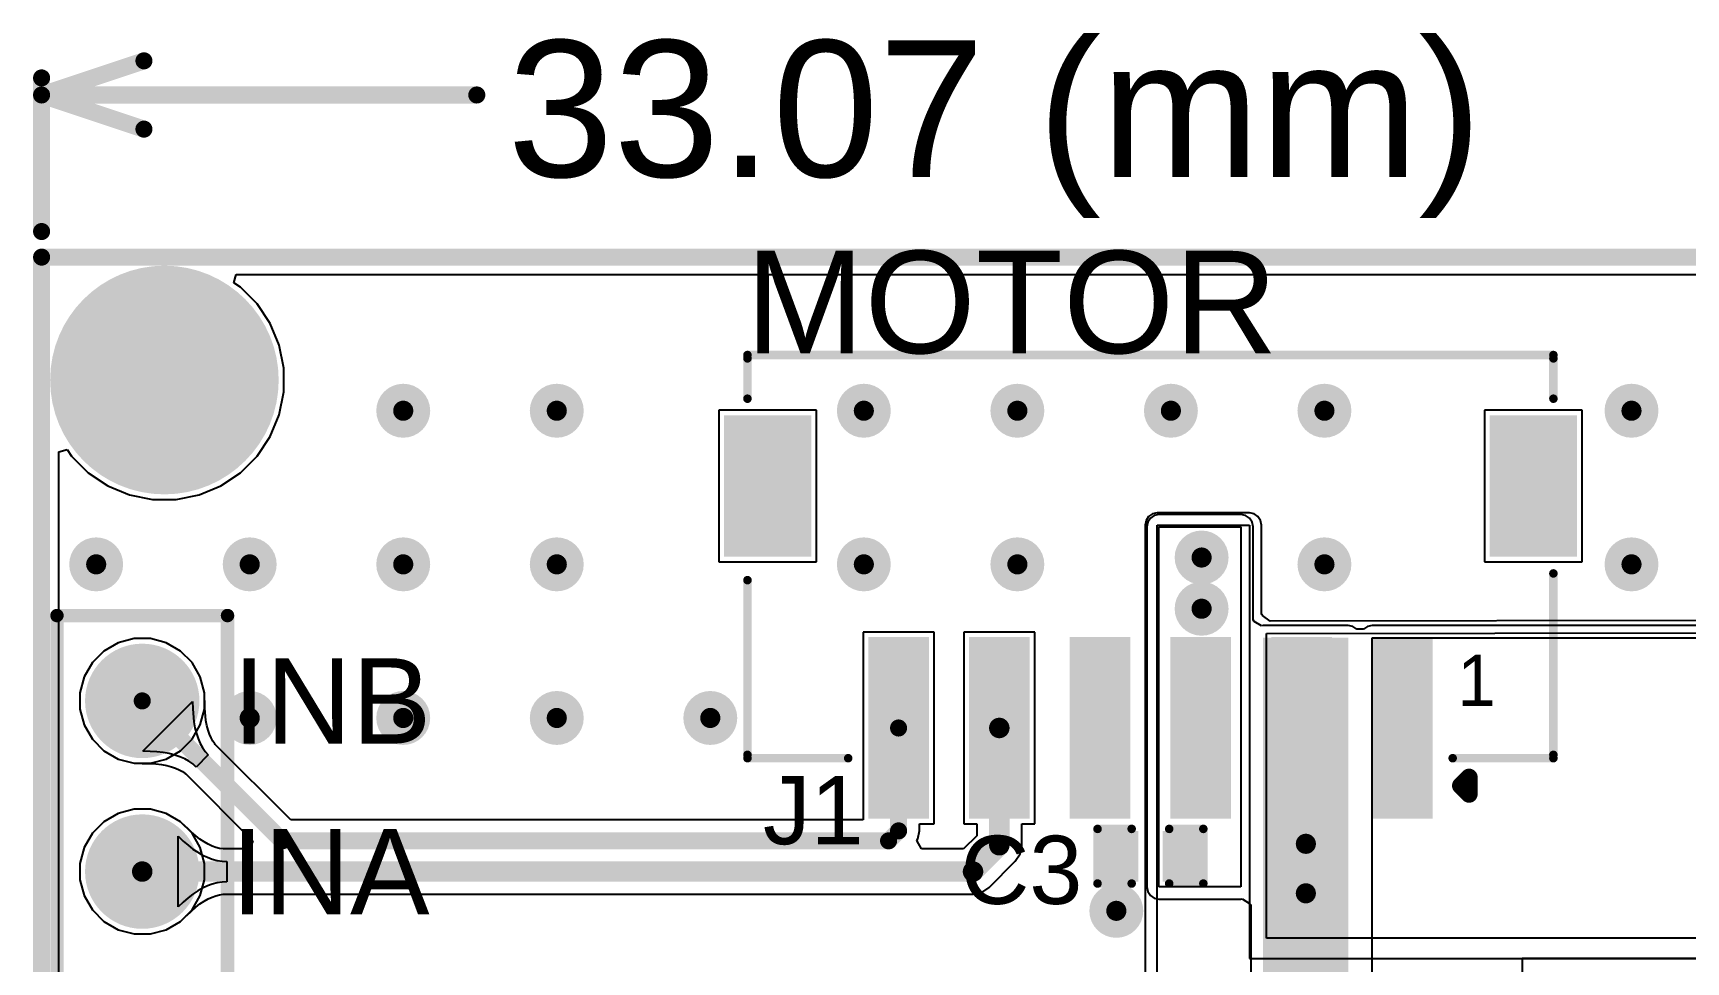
# Model space of a CAD drawing. Header units: millimetres. Extents: x -0.08 to 1.39, y -0.08 to 1.08.
# Drawn here: x -0.077 to 0.892, y 0.533 to 1.077 of the extents above; entities that cross this region are included whole.
import ezdxf

# ---------------------------------------------------------------- set-up
doc = ezdxf.new("R2010")
doc.units = ezdxf.units.MM
doc.header["$MEASUREMENT"] = 0
for name, color, linetype in [('BottomLayer', 5, 'Continuous'), ('BottomSolder', 6, 'Continuous'), ('Mechanical1', 6, 'Continuous'), ('Mechanical2', 216, 'Continuous'), ('MultiLayer', 9, 'Continuous'), ('PadHoleLayer', 156, 'Continuous'), ('TopLayer', 1, 'Continuous'), ('TopOverlay', 2, 'Continuous'), ('TopPaste', 8, 'Continuous'), ('TopSolder', 216, 'Continuous'), ('ViaHoleLayer', 16, 'Continuous')]:
    doc.layers.add(name, color=color, linetype=linetype)
doc.styles.add('Arial', font='', dxfattribs={"height": 0.2})
doc.styles.get('Arial').set_extended_font_data('Arial')

# ---------------------------------------------------------------- blocks, each defined once
blk = doc.blocks.new('HDR1X6__9')
at = {"layer": 'BottomLayer'}
blk.add_hatch(color=5, dxfattribs=at).paths.add_polyline_path([(-0.02953, 0.02953), (0.02953, 0.02953), (0.02953, -0.02953), (-0.02953, -0.02953)])
h = blk.add_hatch(color=5, dxfattribs=at)
edge = h.paths.add_edge_path()
edge.add_arc((0.1, 0), 0.02953, 0, 360)
h = blk.add_hatch(color=5, dxfattribs=at)
edge = h.paths.add_edge_path()
edge.add_arc((0.2, 0), 0.02953, 0, 360)
h = blk.add_hatch(color=5, dxfattribs=at)
edge = h.paths.add_edge_path()
edge.add_arc((0.3, 0), 0.02953, 0, 360)
h = blk.add_hatch(color=5, dxfattribs=at)
edge = h.paths.add_edge_path()
edge.add_arc((0.4, 0), 0.02953, 0, 360)
h = blk.add_hatch(color=5, dxfattribs=at)
edge = h.paths.add_edge_path()
edge.add_arc((0.5, 0), 0.02953, 0, 360)
at = {"layer": 'BottomSolder'}
blk.add_hatch(color=6, dxfattribs=at).paths.add_polyline_path([(-0.03353, 0.03353), (0.03353, 0.03353), (0.03353, -0.03353), (-0.03353, -0.03353)])
h = blk.add_hatch(color=6, dxfattribs=at)
edge = h.paths.add_edge_path()
edge.add_arc((0.1, 0), 0.03353, 0, 360)
h = blk.add_hatch(color=6, dxfattribs=at)
edge = h.paths.add_edge_path()
edge.add_arc((0.2, 0), 0.03353, 0, 360)
h = blk.add_hatch(color=6, dxfattribs=at)
edge = h.paths.add_edge_path()
edge.add_arc((0.3, 0), 0.03353, 0, 360)
h = blk.add_hatch(color=6, dxfattribs=at)
edge = h.paths.add_edge_path()
edge.add_arc((0.4, 0), 0.03353, 0, 360)
h = blk.add_hatch(color=6, dxfattribs=at)
edge = h.paths.add_edge_path()
edge.add_arc((0.5, 0), 0.03353, 0, 360)
at = {"layer": 'MultiLayer'}
blk.add_hatch(color=9, dxfattribs=at).paths.add_polyline_path([(-0.02953, 0.02953), (0.02953, 0.02953), (0.02953, -0.02953), (-0.02953, -0.02953)])
h = blk.add_hatch(color=9, dxfattribs=at)
edge = h.paths.add_edge_path()
edge.add_arc((0.1, 0), 0.02953, 0, 360)
h = blk.add_hatch(color=9, dxfattribs=at)
edge = h.paths.add_edge_path()
edge.add_arc((0.2, 0), 0.02953, 0, 360)
h = blk.add_hatch(color=9, dxfattribs=at)
edge = h.paths.add_edge_path()
edge.add_arc((0.3, 0), 0.02953, 0, 360)
h = blk.add_hatch(color=9, dxfattribs=at)
edge = h.paths.add_edge_path()
edge.add_arc((0.4, 0), 0.02953, 0, 360)
h = blk.add_hatch(color=9, dxfattribs=at)
edge = h.paths.add_edge_path()
edge.add_arc((0.5, 0), 0.02953, 0, 360)
at = {"layer": 'PadHoleLayer'}
h = blk.add_hatch(color=156, dxfattribs=at)
edge = h.paths.add_edge_path()
edge.add_arc((0, 0), 0.01772, 0, 360)
h = blk.add_hatch(color=156, dxfattribs=at)
edge = h.paths.add_edge_path()
edge.add_arc((0.1, 0), 0.01772, 0, 360)
h = blk.add_hatch(color=156, dxfattribs=at)
edge = h.paths.add_edge_path()
edge.add_arc((0.2, 0), 0.01772, 0, 360)
h = blk.add_hatch(color=156, dxfattribs=at)
edge = h.paths.add_edge_path()
edge.add_arc((0.3, 0), 0.01772, 0, 360)
h = blk.add_hatch(color=156, dxfattribs=at)
edge = h.paths.add_edge_path()
edge.add_arc((0.4, 0), 0.01772, 0, 360)
h = blk.add_hatch(color=156, dxfattribs=at)
edge = h.paths.add_edge_path()
edge.add_arc((0.5, 0), 0.01772, 0, 360)
at = {"layer": 'TopLayer'}
blk.add_hatch(color=1, dxfattribs=at).paths.add_polyline_path([(-0.02953, 0.02953), (0.02953, 0.02953), (0.02953, -0.02953), (-0.02953, -0.02953)])
h = blk.add_hatch(color=1, dxfattribs=at)
edge = h.paths.add_edge_path()
edge.add_arc((0.1, 0), 0.02953, 0, 360)
h = blk.add_hatch(color=1, dxfattribs=at)
edge = h.paths.add_edge_path()
edge.add_arc((0.2, 0), 0.02953, 0, 360)
h = blk.add_hatch(color=1, dxfattribs=at)
edge = h.paths.add_edge_path()
edge.add_arc((0.3, 0), 0.02953, 0, 360)
h = blk.add_hatch(color=1, dxfattribs=at)
edge = h.paths.add_edge_path()
edge.add_arc((0.4, 0), 0.02953, 0, 360)
h = blk.add_hatch(color=1, dxfattribs=at)
edge = h.paths.add_edge_path()
edge.add_arc((0.5, 0), 0.02953, 0, 360)
at = {"layer": 'TopSolder'}
blk.add_hatch(color=216, dxfattribs=at).paths.add_polyline_path([(-0.03353, 0.03353), (0.03353, 0.03353), (0.03353, -0.03353), (-0.03353, -0.03353)])
h = blk.add_hatch(color=216, dxfattribs=at)
edge = h.paths.add_edge_path()
edge.add_arc((0.1, 0), 0.03353, 0, 360)
h = blk.add_hatch(color=216, dxfattribs=at)
edge = h.paths.add_edge_path()
edge.add_arc((0.2, 0), 0.03353, 0, 360)
h = blk.add_hatch(color=216, dxfattribs=at)
edge = h.paths.add_edge_path()
edge.add_arc((0.3, 0), 0.03353, 0, 360)
h = blk.add_hatch(color=216, dxfattribs=at)
edge = h.paths.add_edge_path()
edge.add_arc((0.4, 0), 0.03353, 0, 360)
h = blk.add_hatch(color=216, dxfattribs=at)
edge = h.paths.add_edge_path()
edge.add_arc((0.5, 0), 0.03353, 0, 360)
at = {"layer": 'TopOverlay', "const_width": 0.00787}
for points in [[(-0.05, 0.05), (0.55, 0.05)], [(-0.05, 0.05), (-0.05, -0.05)], [(0.55, 0.05), (0.55, -0.05)], [(-0.05, -0.05), (0.55, -0.05)]]:
    blk.add_lwpolyline(points, dxfattribs=at)
at = {"layer": 'TopOverlay', "const_width": 0.00394}
for points in [[(-0.05197, 0.05, 1), (-0.04803, 0.05, 1)], [(-0.05197, 0.05, 1), (-0.04803, 0.05, 1)], [(0.54803, 0.05, 1), (0.55197, 0.05, 1)], [(0.54803, 0.05, 1), (0.55197, 0.05, 1)], [(-0.05197, -0.05, 1), (-0.04803, -0.05, 1)], [(-0.05197, -0.05, 1), (-0.04803, -0.05, 1)], [(0.54803, -0.05, 1), (0.55197, -0.05, 1)], [(0.54803, -0.05, 1), (0.55197, -0.05, 1)]]:
    blk.add_lwpolyline(points, format="xyb", close=True, dxfattribs=at)
blk = doc.blocks.new('S6B_ZR_SM4A_TF_LF__SN__11')
at = {"layer": 'TopLayer'}
for points in [[(-0.16142, 0.12008), (-0.13386, 0.12008), (-0.13386, 0.02165), (-0.16142, 0.02165)], [(-0.10236, 0.12008), (-0.0748, 0.12008), (-0.0748, 0.02165), (-0.10236, 0.02165)], [(-0.04331, 0.12008), (-0.01575, 0.12008), (-0.01575, 0.02165), (-0.04331, 0.02165)], [(0.01575, 0.12008), (0.04331, 0.12008), (0.04331, 0.02165), (0.01575, 0.02165)], [(0.0748, 0.12008), (0.10236, 0.12008), (0.10236, 0.02165), (0.0748, 0.02165)], [(0.13386, 0.12008), (0.16142, 0.12008), (0.16142, 0.02165), (0.13386, 0.02165)], [(-0.24606, -0.03346), (-0.20276, -0.03346), (-0.20276, -0.10827), (-0.24606, -0.10827)], [(0.20276, -0.03346), (0.24606, -0.03346), (0.24606, -0.10827), (0.20276, -0.10827)]]:
    blk.add_hatch(color=1, dxfattribs=at).paths.add_polyline_path(points)
at = {"layer": 'TopPaste'}
for points in [[(-0.16142, 0.12008), (-0.13386, 0.12008), (-0.13386, 0.02165), (-0.16142, 0.02165)], [(-0.10236, 0.12008), (-0.0748, 0.12008), (-0.0748, 0.02165), (-0.10236, 0.02165)], [(-0.04331, 0.12008), (-0.01575, 0.12008), (-0.01575, 0.02165), (-0.04331, 0.02165)], [(0.01575, 0.12008), (0.04331, 0.12008), (0.04331, 0.02165), (0.01575, 0.02165)], [(0.0748, 0.12008), (0.10236, 0.12008), (0.10236, 0.02165), (0.0748, 0.02165)], [(0.13386, 0.12008), (0.16142, 0.12008), (0.16142, 0.02165), (0.13386, 0.02165)], [(-0.24606, -0.03346), (-0.20276, -0.03346), (-0.20276, -0.10827), (-0.24606, -0.10827)], [(0.20276, -0.03346), (0.24606, -0.03346), (0.24606, -0.10827), (0.20276, -0.10827)]]:
    blk.add_hatch(color=8, dxfattribs=at).paths.add_polyline_path(points)
at = {"layer": 'TopSolder'}
for points in [[(-0.16542, 0.12408), (-0.12986, 0.12408), (-0.12986, 0.01765), (-0.16542, 0.01765)], [(-0.10636, 0.12408), (-0.0708, 0.12408), (-0.0708, 0.01765), (-0.10636, 0.01765)], [(-0.04731, 0.12408), (-0.01175, 0.12408), (-0.01175, 0.01765), (-0.04731, 0.01765)], [(0.01175, 0.12408), (0.04731, 0.12408), (0.04731, 0.01765), (0.01175, 0.01765)], [(0.0708, 0.12408), (0.10636, 0.12408), (0.10636, 0.01765), (0.0708, 0.01765)], [(0.12986, 0.12408), (0.16542, 0.12408), (0.16542, 0.01765), (0.12986, 0.01765)], [(-0.25006, -0.02946), (-0.19876, -0.02946), (-0.19876, -0.11227), (-0.25006, -0.11227)], [(0.19876, -0.02946), (0.25006, -0.02946), (0.25006, -0.11227), (0.19876, -0.11227)]]:
    blk.add_hatch(color=216, dxfattribs=at).paths.add_polyline_path(points)
at = {"layer": 'TopOverlay'}
for points, const_width in [([(-0.18679, 0.10968), (-0.18679, 0.09968)], 0.01), ([(-0.18179, 0.10468), (-0.18679, 0.10968)], 0.01), ([(-0.18179, 0.10468), (-0.18679, 0.09968)], 0.01), ([(-0.17717, 0.08858), (-0.23622, 0.08858)], 0.005), ([(-0.23622, 0.08661), (-0.23622, -0.01969)], 0.005), ([(0.23622, 0.08858), (0.17717, 0.08858)], 0.005), ([(0.23622, 0.08661), (0.23622, -0.01575)], 0.005), ([(-0.23622, -0.12205), (-0.23622, -0.14567)], 0.005), ([(0.23622, -0.12205), (0.23622, -0.14567)], 0.005), ([(0.23622, -0.14764), (-0.23622, -0.14764)], 0.005)]:
    blk.add_lwpolyline(points, dxfattribs=dict(at, const_width=const_width))
for points, const_width in [([(-0.18929, 0.10968, 1), (-0.18429, 0.10968, 1)], 0.005), ([(-0.18929, 0.10968, 1), (-0.18429, 0.10968, 1)], 0.005), ([(-0.18429, 0.10468, 1), (-0.17929, 0.10468, 1)], 0.005), ([(-0.18429, 0.10468, 1), (-0.17929, 0.10468, 1)], 0.005), ([(-0.18929, 0.09968, 1), (-0.18429, 0.09968, 1)], 0.005), ([(-0.18929, 0.09968, 1), (-0.18429, 0.09968, 1)], 0.005), ([(-0.23747, 0.08858, 1), (-0.23497, 0.08858, 1)], 0.0025), ([(-0.23747, 0.08661, 1), (-0.23497, 0.08661, 1)], 0.0025), ([(-0.17842, 0.08858, 1), (-0.17592, 0.08858, 1)], 0.0025), ([(0.17592, 0.08858, 1), (0.17842, 0.08858, 1)], 0.0025), ([(0.23497, 0.08858, 1), (0.23747, 0.08858, 1)], 0.0025), ([(0.23497, 0.08661, 1), (0.23747, 0.08661, 1)], 0.0025), ([(-0.23747, -0.01969, 1), (-0.23497, -0.01969, 1)], 0.0025), ([(0.23497, -0.01575, 1), (0.23747, -0.01575, 1)], 0.0025), ([(-0.23747, -0.12205, 1), (-0.23497, -0.12205, 1)], 0.0025), ([(0.23497, -0.12205, 1), (0.23747, -0.12205, 1)], 0.0025), ([(-0.23747, -0.14567, 1), (-0.23497, -0.14567, 1)], 0.0025), ([(-0.23747, -0.14764, 1), (-0.23497, -0.14764, 1)], 0.0025), ([(0.23497, -0.14567, 1), (0.23747, -0.14567, 1)], 0.0025), ([(0.23497, -0.14764, 1), (0.23747, -0.14764, 1)], 0.0025)]:
    blk.add_lwpolyline(points, format="xyb", close=True, dxfattribs=dict(at, const_width=const_width))
blk.add_text('1', height=0.03, rotation=180, dxfattribs=at).set_placement((-0.18, 0.058))
blk = doc.blocks.new('C___0402_13')
at = {"layer": 'TopLayer'}
for points in [[(-0.0275, -0.0125), (-0.0275, 0.0125), (-0.0095, 0.0125), (-0.0095, -0.0125)], [(0.0095, -0.0125), (0.0095, 0.0125), (0.0275, 0.0125), (0.0275, -0.0125)]]:
    blk.add_hatch(color=1, dxfattribs=at).paths.add_polyline_path(points)
at = {"layer": 'TopPaste'}
for points in [[(-0.0275, -0.0125), (-0.0275, 0.0125), (-0.0095, 0.0125), (-0.0095, -0.0125)], [(0.0095, -0.0125), (0.0095, 0.0125), (0.0275, 0.0125), (0.0275, -0.0125)]]:
    blk.add_hatch(color=8, dxfattribs=at).paths.add_polyline_path(points)
at = {"layer": 'TopSolder'}
for points in [[(-0.02986, -0.01486), (-0.02986, 0.01486), (-0.00714, 0.01486), (-0.00714, -0.01486)], [(0.00714, -0.01486), (0.00714, 0.01486), (0.02986, 0.01486), (0.02986, -0.01486)]]:
    blk.add_hatch(color=216, dxfattribs=at).paths.add_polyline_path(points)
at = {"layer": 'TopOverlay', "const_width": 0.005}
for points in [[(-0.031, -0.016), (-0.031, 0.016)], [(-0.031, 0.016), (-0.011, 0.016)], [(0.011, 0.016), (0.031, 0.016)], [(0.031, -0.016), (0.031, 0.016)], [(-0.031, -0.016), (-0.011, -0.016)], [(0.011, -0.016), (0.031, -0.016)]]:
    blk.add_lwpolyline(points, dxfattribs=at)
at = {"layer": 'TopOverlay', "const_width": 0.0025}
for points in [[(-0.03225, 0.016, 1), (-0.02975, 0.016, 1)], [(-0.03225, 0.016, 1), (-0.02975, 0.016, 1)], [(-0.01225, 0.016, 1), (-0.00975, 0.016, 1)], [(0.00975, 0.016, 1), (0.01225, 0.016, 1)], [(0.02975, 0.016, 1), (0.03225, 0.016, 1)], [(0.02975, 0.016, 1), (0.03225, 0.016, 1)], [(-0.03225, -0.016, 1), (-0.02975, -0.016, 1)], [(-0.03225, -0.016, 1), (-0.02975, -0.016, 1)], [(-0.01225, -0.016, 1), (-0.00975, -0.016, 1)], [(0.00975, -0.016, 1), (0.01225, -0.016, 1)], [(0.02975, -0.016, 1), (0.03225, -0.016, 1)], [(0.02975, -0.016, 1), (0.03225, -0.016, 1)]]:
    blk.add_lwpolyline(points, format="xyb", close=True, dxfattribs=at)

msp = doc.modelspace()

# ---------------------------------------------------------------- hatches: boundary and pattern name
at = {"layer": 'BottomLayer'}
h = msp.add_hatch(color=5, dxfattribs=at)
edge = h.paths.add_edge_path()
edge.add_arc((0, 0.874), 0.06299, 0, 360)
h = msp.add_hatch(color=5, dxfattribs=at)
edge = h.paths.add_edge_path()
edge.add_arc((0.14, 0.856), 0.01181, 0, 360)
h = msp.add_hatch(color=5, dxfattribs=at)
edge = h.paths.add_edge_path()
edge.add_arc((0.23, 0.856), 0.01181, 0, 360)
h = msp.add_hatch(color=5, dxfattribs=at)
edge = h.paths.add_edge_path()
edge.add_arc((0.41, 0.856), 0.01181, 0, 360)
h = msp.add_hatch(color=5, dxfattribs=at)
edge = h.paths.add_edge_path()
edge.add_arc((0.5, 0.856), 0.01181, 0, 360)
h = msp.add_hatch(color=5, dxfattribs=at)
edge = h.paths.add_edge_path()
edge.add_arc((0.59, 0.856), 0.01181, 0, 360)
h = msp.add_hatch(color=5, dxfattribs=at)
edge = h.paths.add_edge_path()
edge.add_arc((0.68, 0.856), 0.01181, 0, 360)
h = msp.add_hatch(color=5, dxfattribs=at)
edge = h.paths.add_edge_path()
edge.add_arc((0.86, 0.856), 0.01181, 0, 360)
h = msp.add_hatch(color=5, dxfattribs=at)
edge = h.paths.add_edge_path()
edge.add_arc((-0.04, 0.766), 0.01181, 0, 360)
h = msp.add_hatch(color=5, dxfattribs=at)
edge = h.paths.add_edge_path()
edge.add_arc((0.05, 0.766), 0.01181, 0, 360)
h = msp.add_hatch(color=5, dxfattribs=at)
edge = h.paths.add_edge_path()
edge.add_arc((0.14, 0.766), 0.01181, 0, 360)
h = msp.add_hatch(color=5, dxfattribs=at)
edge = h.paths.add_edge_path()
edge.add_arc((0.23, 0.766), 0.01181, 0, 360)
h = msp.add_hatch(color=5, dxfattribs=at)
edge = h.paths.add_edge_path()
edge.add_arc((0.41, 0.766), 0.01181, 0, 360)
h = msp.add_hatch(color=5, dxfattribs=at)
edge = h.paths.add_edge_path()
edge.add_arc((0.5, 0.766), 0.01181, 0, 360)
h = msp.add_hatch(color=5, dxfattribs=at)
edge = h.paths.add_edge_path()
edge.add_arc((0.608, 0.77), 0.01181, 0, 360)
h = msp.add_hatch(color=5, dxfattribs=at)
edge = h.paths.add_edge_path()
edge.add_arc((0.68, 0.766), 0.01181, 0, 360)
h = msp.add_hatch(color=5, dxfattribs=at)
edge = h.paths.add_edge_path()
edge.add_arc((0.86, 0.766), 0.01181, 0, 360)
h = msp.add_hatch(color=5, dxfattribs=at)
edge = h.paths.add_edge_path()
edge.add_arc((0.608, 0.74), 0.01181, 0, 360)
h = msp.add_hatch(color=5, dxfattribs=at)
edge = h.paths.add_edge_path()
edge.add_arc((0.05, 0.676), 0.01181, 0, 360)
h = msp.add_hatch(color=5, dxfattribs=at)
edge = h.paths.add_edge_path()
edge.add_arc((0.14, 0.676), 0.01181, 0, 360)
h = msp.add_hatch(color=5, dxfattribs=at)
edge = h.paths.add_edge_path()
edge.add_arc((0.23, 0.676), 0.01181, 0, 360)
h = msp.add_hatch(color=5, dxfattribs=at)
edge = h.paths.add_edge_path()
edge.add_arc((0.32, 0.676), 0.01181, 0, 360)
h = msp.add_hatch(color=5, dxfattribs=at)
edge = h.paths.add_edge_path()
edge.add_arc((0.66911, 0.60227), 0.01181, 0, 360)
h = msp.add_hatch(color=5, dxfattribs=at)
edge = h.paths.add_edge_path()
edge.add_arc((0.66911, 0.57327), 0.01181, 0, 360)
h = msp.add_hatch(color=5, dxfattribs=at)
edge = h.paths.add_edge_path()
edge.add_arc((0.558, 0.563), 0.01181, 0, 360)
at = {"layer": 'BottomSolder'}
h = msp.add_hatch(color=6, dxfattribs=at)
edge = h.paths.add_edge_path()
edge.add_arc((0, 0.874), 0.06699, 0, 360)
h = msp.add_hatch(color=6, dxfattribs=at)
edge = h.paths.add_edge_path()
edge.add_arc((0.14, 0.856), 0.01581, 0, 360)
h = msp.add_hatch(color=6, dxfattribs=at)
edge = h.paths.add_edge_path()
edge.add_arc((0.23, 0.856), 0.01581, 0, 360)
h = msp.add_hatch(color=6, dxfattribs=at)
edge = h.paths.add_edge_path()
edge.add_arc((0.41, 0.856), 0.01581, 0, 360)
h = msp.add_hatch(color=6, dxfattribs=at)
edge = h.paths.add_edge_path()
edge.add_arc((0.5, 0.856), 0.01581, 0, 360)
h = msp.add_hatch(color=6, dxfattribs=at)
edge = h.paths.add_edge_path()
edge.add_arc((0.59, 0.856), 0.01581, 0, 360)
h = msp.add_hatch(color=6, dxfattribs=at)
edge = h.paths.add_edge_path()
edge.add_arc((0.68, 0.856), 0.01581, 0, 360)
h = msp.add_hatch(color=6, dxfattribs=at)
edge = h.paths.add_edge_path()
edge.add_arc((0.86, 0.856), 0.01581, 0, 360)
h = msp.add_hatch(color=6, dxfattribs=at)
edge = h.paths.add_edge_path()
edge.add_arc((0.608, 0.77), 0.01581, 0, 360)
h = msp.add_hatch(color=6, dxfattribs=at)
edge = h.paths.add_edge_path()
edge.add_arc((-0.04, 0.766), 0.01581, 0, 360)
h = msp.add_hatch(color=6, dxfattribs=at)
edge = h.paths.add_edge_path()
edge.add_arc((0.05, 0.766), 0.01581, 0, 360)
h = msp.add_hatch(color=6, dxfattribs=at)
edge = h.paths.add_edge_path()
edge.add_arc((0.14, 0.766), 0.01581, 0, 360)
h = msp.add_hatch(color=6, dxfattribs=at)
edge = h.paths.add_edge_path()
edge.add_arc((0.23, 0.766), 0.01581, 0, 360)
h = msp.add_hatch(color=6, dxfattribs=at)
edge = h.paths.add_edge_path()
edge.add_arc((0.41, 0.766), 0.01581, 0, 360)
h = msp.add_hatch(color=6, dxfattribs=at)
edge = h.paths.add_edge_path()
edge.add_arc((0.5, 0.766), 0.01581, 0, 360)
h = msp.add_hatch(color=6, dxfattribs=at)
edge = h.paths.add_edge_path()
edge.add_arc((0.68, 0.766), 0.01581, 0, 360)
h = msp.add_hatch(color=6, dxfattribs=at)
edge = h.paths.add_edge_path()
edge.add_arc((0.86, 0.766), 0.01581, 0, 360)
h = msp.add_hatch(color=6, dxfattribs=at)
edge = h.paths.add_edge_path()
edge.add_arc((0.608, 0.74), 0.01581, 0, 360)
h = msp.add_hatch(color=6, dxfattribs=at)
edge = h.paths.add_edge_path()
edge.add_arc((0.05, 0.676), 0.01581, 0, 360)
h = msp.add_hatch(color=6, dxfattribs=at)
edge = h.paths.add_edge_path()
edge.add_arc((0.14, 0.676), 0.01581, 0, 360)
h = msp.add_hatch(color=6, dxfattribs=at)
edge = h.paths.add_edge_path()
edge.add_arc((0.23, 0.676), 0.01581, 0, 360)
h = msp.add_hatch(color=6, dxfattribs=at)
edge = h.paths.add_edge_path()
edge.add_arc((0.32, 0.676), 0.01581, 0, 360)
h = msp.add_hatch(color=6, dxfattribs=at)
edge = h.paths.add_edge_path()
edge.add_arc((0.66911, 0.60227), 0.01581, 0, 360)
h = msp.add_hatch(color=6, dxfattribs=at)
edge = h.paths.add_edge_path()
edge.add_arc((0.66911, 0.57327), 0.01581, 0, 360)
h = msp.add_hatch(color=6, dxfattribs=at)
edge = h.paths.add_edge_path()
edge.add_arc((0.558, 0.563), 0.01581, 0, 360)
at = {"layer": 'MultiLayer'}
h = msp.add_hatch(color=9, dxfattribs=at)
edge = h.paths.add_edge_path()
edge.add_arc((0, 0.874), 0.06299, 0, 360)
at = {"layer": 'PadHoleLayer'}
h = msp.add_hatch(color=156, dxfattribs=at)
edge = h.paths.add_edge_path()
edge.add_arc((0, 0.874), 0.04331, 0, 360)
at = {"layer": 'TopLayer'}
h = msp.add_hatch(color=1, dxfattribs=at)
edge = h.paths.add_edge_path()
edge.add_arc((0, 0.874), 0.06299, 0, 360)
h = msp.add_hatch(color=1, dxfattribs=at)
edge = h.paths.add_edge_path()
edge.add_arc((0.14, 0.856), 0.01181, 0, 360)
h = msp.add_hatch(color=1, dxfattribs=at)
edge = h.paths.add_edge_path()
edge.add_arc((0.23, 0.856), 0.01181, 0, 360)
h = msp.add_hatch(color=1, dxfattribs=at)
edge = h.paths.add_edge_path()
edge.add_arc((0.41, 0.856), 0.01181, 0, 360)
h = msp.add_hatch(color=1, dxfattribs=at)
edge = h.paths.add_edge_path()
edge.add_arc((0.5, 0.856), 0.01181, 0, 360)
h = msp.add_hatch(color=1, dxfattribs=at)
edge = h.paths.add_edge_path()
edge.add_arc((0.59, 0.856), 0.01181, 0, 360)
h = msp.add_hatch(color=1, dxfattribs=at)
edge = h.paths.add_edge_path()
edge.add_arc((0.68, 0.856), 0.01181, 0, 360)
h = msp.add_hatch(color=1, dxfattribs=at)
edge = h.paths.add_edge_path()
edge.add_arc((0.86, 0.856), 0.01181, 0, 360)
h = msp.add_hatch(color=1, dxfattribs=at)
edge = h.paths.add_edge_path()
edge.add_arc((-0.04, 0.766), 0.01181, 0, 360)
h = msp.add_hatch(color=1, dxfattribs=at)
edge = h.paths.add_edge_path()
edge.add_arc((0.05, 0.766), 0.01181, 0, 360)
h = msp.add_hatch(color=1, dxfattribs=at)
edge = h.paths.add_edge_path()
edge.add_arc((0.14, 0.766), 0.01181, 0, 360)
h = msp.add_hatch(color=1, dxfattribs=at)
edge = h.paths.add_edge_path()
edge.add_arc((0.23, 0.766), 0.01181, 0, 360)
h = msp.add_hatch(color=1, dxfattribs=at)
edge = h.paths.add_edge_path()
edge.add_arc((0.41, 0.766), 0.01181, 0, 360)
h = msp.add_hatch(color=1, dxfattribs=at)
edge = h.paths.add_edge_path()
edge.add_arc((0.5, 0.766), 0.01181, 0, 360)
h = msp.add_hatch(color=1, dxfattribs=at)
edge = h.paths.add_edge_path()
edge.add_arc((0.608, 0.77), 0.01181, 0, 360)
h = msp.add_hatch(color=1, dxfattribs=at)
edge = h.paths.add_edge_path()
edge.add_arc((0.68, 0.766), 0.01181, 0, 360)
h = msp.add_hatch(color=1, dxfattribs=at)
edge = h.paths.add_edge_path()
edge.add_arc((0.86, 0.766), 0.01181, 0, 360)
h = msp.add_hatch(color=1, dxfattribs=at)
edge = h.paths.add_edge_path()
edge.add_arc((0.608, 0.74), 0.01181, 0, 360)
msp.add_hatch(color=1, dxfattribs=at).paths.add_polyline_path([(0.644, 0.464), (0.694, 0.464), (0.694, 0.723), (0.644, 0.723)])
h = msp.add_hatch(color=1, dxfattribs=at)
edge = h.paths.add_edge_path()
edge.add_arc((0.05, 0.676), 0.01181, 0, 360)
h = msp.add_hatch(color=1, dxfattribs=at)
edge = h.paths.add_edge_path()
edge.add_arc((0.14, 0.676), 0.01181, 0, 360)
h = msp.add_hatch(color=1, dxfattribs=at)
edge = h.paths.add_edge_path()
edge.add_arc((0.23, 0.676), 0.01181, 0, 360)
h = msp.add_hatch(color=1, dxfattribs=at)
edge = h.paths.add_edge_path()
edge.add_arc((0.32, 0.676), 0.01181, 0, 360)
h = msp.add_hatch(color=1, dxfattribs=at)
edge = h.paths.add_edge_path()
edge.add_arc((0.66911, 0.60227), 0.01181, 0, 360)
h = msp.add_hatch(color=1, dxfattribs=at)
edge = h.paths.add_edge_path()
edge.add_arc((0.66911, 0.57327), 0.01181, 0, 360)
h = msp.add_hatch(color=1, dxfattribs=at)
edge = h.paths.add_edge_path()
edge.add_arc((0.558, 0.563), 0.01181, 0, 360)
at = {"layer": 'TopSolder'}
h = msp.add_hatch(color=216, dxfattribs=at)
edge = h.paths.add_edge_path()
edge.add_arc((0, 0.874), 0.06699, 0, 360)
h = msp.add_hatch(color=216, dxfattribs=at)
edge = h.paths.add_edge_path()
edge.add_arc((0.14, 0.856), 0.01581, 0, 360)
h = msp.add_hatch(color=216, dxfattribs=at)
edge = h.paths.add_edge_path()
edge.add_arc((0.23, 0.856), 0.01581, 0, 360)
h = msp.add_hatch(color=216, dxfattribs=at)
edge = h.paths.add_edge_path()
edge.add_arc((0.41, 0.856), 0.01581, 0, 360)
h = msp.add_hatch(color=216, dxfattribs=at)
edge = h.paths.add_edge_path()
edge.add_arc((0.5, 0.856), 0.01581, 0, 360)
h = msp.add_hatch(color=216, dxfattribs=at)
edge = h.paths.add_edge_path()
edge.add_arc((0.59, 0.856), 0.01581, 0, 360)
h = msp.add_hatch(color=216, dxfattribs=at)
edge = h.paths.add_edge_path()
edge.add_arc((0.68, 0.856), 0.01581, 0, 360)
h = msp.add_hatch(color=216, dxfattribs=at)
edge = h.paths.add_edge_path()
edge.add_arc((0.86, 0.856), 0.01581, 0, 360)
h = msp.add_hatch(color=216, dxfattribs=at)
edge = h.paths.add_edge_path()
edge.add_arc((0.608, 0.77), 0.01581, 0, 360)
h = msp.add_hatch(color=216, dxfattribs=at)
edge = h.paths.add_edge_path()
edge.add_arc((-0.04, 0.766), 0.01581, 0, 360)
h = msp.add_hatch(color=216, dxfattribs=at)
edge = h.paths.add_edge_path()
edge.add_arc((0.05, 0.766), 0.01581, 0, 360)
h = msp.add_hatch(color=216, dxfattribs=at)
edge = h.paths.add_edge_path()
edge.add_arc((0.14, 0.766), 0.01581, 0, 360)
h = msp.add_hatch(color=216, dxfattribs=at)
edge = h.paths.add_edge_path()
edge.add_arc((0.23, 0.766), 0.01581, 0, 360)
h = msp.add_hatch(color=216, dxfattribs=at)
edge = h.paths.add_edge_path()
edge.add_arc((0.41, 0.766), 0.01581, 0, 360)
h = msp.add_hatch(color=216, dxfattribs=at)
edge = h.paths.add_edge_path()
edge.add_arc((0.5, 0.766), 0.01581, 0, 360)
h = msp.add_hatch(color=216, dxfattribs=at)
edge = h.paths.add_edge_path()
edge.add_arc((0.68, 0.766), 0.01581, 0, 360)
h = msp.add_hatch(color=216, dxfattribs=at)
edge = h.paths.add_edge_path()
edge.add_arc((0.86, 0.766), 0.01581, 0, 360)
h = msp.add_hatch(color=216, dxfattribs=at)
edge = h.paths.add_edge_path()
edge.add_arc((0.608, 0.74), 0.01581, 0, 360)
h = msp.add_hatch(color=216, dxfattribs=at)
edge = h.paths.add_edge_path()
edge.add_arc((0.05, 0.676), 0.01581, 0, 360)
h = msp.add_hatch(color=216, dxfattribs=at)
edge = h.paths.add_edge_path()
edge.add_arc((0.14, 0.676), 0.01581, 0, 360)
h = msp.add_hatch(color=216, dxfattribs=at)
edge = h.paths.add_edge_path()
edge.add_arc((0.23, 0.676), 0.01581, 0, 360)
h = msp.add_hatch(color=216, dxfattribs=at)
edge = h.paths.add_edge_path()
edge.add_arc((0.32, 0.676), 0.01581, 0, 360)
h = msp.add_hatch(color=216, dxfattribs=at)
edge = h.paths.add_edge_path()
edge.add_arc((0.66911, 0.60227), 0.01581, 0, 360)
h = msp.add_hatch(color=216, dxfattribs=at)
edge = h.paths.add_edge_path()
edge.add_arc((0.66911, 0.57327), 0.01581, 0, 360)
h = msp.add_hatch(color=216, dxfattribs=at)
edge = h.paths.add_edge_path()
edge.add_arc((0.558, 0.563), 0.01581, 0, 360)
at = {"layer": 'ViaHoleLayer'}
h = msp.add_hatch(color=16, dxfattribs=at)
edge = h.paths.add_edge_path()
edge.add_arc((0.14, 0.856), 0.00591, 0, 360)
h = msp.add_hatch(color=16, dxfattribs=at)
edge = h.paths.add_edge_path()
edge.add_arc((0.23, 0.856), 0.00591, 0, 360)
h = msp.add_hatch(color=16, dxfattribs=at)
edge = h.paths.add_edge_path()
edge.add_arc((0.41, 0.856), 0.00591, 0, 360)
h = msp.add_hatch(color=16, dxfattribs=at)
edge = h.paths.add_edge_path()
edge.add_arc((0.5, 0.856), 0.00591, 0, 360)
h = msp.add_hatch(color=16, dxfattribs=at)
edge = h.paths.add_edge_path()
edge.add_arc((0.59, 0.856), 0.00591, 0, 360)
h = msp.add_hatch(color=16, dxfattribs=at)
edge = h.paths.add_edge_path()
edge.add_arc((0.68, 0.856), 0.00591, 0, 360)
h = msp.add_hatch(color=16, dxfattribs=at)
edge = h.paths.add_edge_path()
edge.add_arc((0.86, 0.856), 0.00591, 0, 360)
h = msp.add_hatch(color=16, dxfattribs=at)
edge = h.paths.add_edge_path()
edge.add_arc((0.608, 0.77), 0.00591, 0, 360)
h = msp.add_hatch(color=16, dxfattribs=at)
edge = h.paths.add_edge_path()
edge.add_arc((-0.04, 0.766), 0.00591, 0, 360)
h = msp.add_hatch(color=16, dxfattribs=at)
edge = h.paths.add_edge_path()
edge.add_arc((0.05, 0.766), 0.00591, 0, 360)
h = msp.add_hatch(color=16, dxfattribs=at)
edge = h.paths.add_edge_path()
edge.add_arc((0.14, 0.766), 0.00591, 0, 360)
h = msp.add_hatch(color=16, dxfattribs=at)
edge = h.paths.add_edge_path()
edge.add_arc((0.23, 0.766), 0.00591, 0, 360)
h = msp.add_hatch(color=16, dxfattribs=at)
edge = h.paths.add_edge_path()
edge.add_arc((0.41, 0.766), 0.00591, 0, 360)
h = msp.add_hatch(color=16, dxfattribs=at)
edge = h.paths.add_edge_path()
edge.add_arc((0.5, 0.766), 0.00591, 0, 360)
h = msp.add_hatch(color=16, dxfattribs=at)
edge = h.paths.add_edge_path()
edge.add_arc((0.68, 0.766), 0.00591, 0, 360)
h = msp.add_hatch(color=16, dxfattribs=at)
edge = h.paths.add_edge_path()
edge.add_arc((0.86, 0.766), 0.00591, 0, 360)
h = msp.add_hatch(color=16, dxfattribs=at)
edge = h.paths.add_edge_path()
edge.add_arc((0.608, 0.74), 0.00591, 0, 360)
h = msp.add_hatch(color=16, dxfattribs=at)
edge = h.paths.add_edge_path()
edge.add_arc((0.05, 0.676), 0.00591, 0, 360)
h = msp.add_hatch(color=16, dxfattribs=at)
edge = h.paths.add_edge_path()
edge.add_arc((0.14, 0.676), 0.00591, 0, 360)
h = msp.add_hatch(color=16, dxfattribs=at)
edge = h.paths.add_edge_path()
edge.add_arc((0.23, 0.676), 0.00591, 0, 360)
h = msp.add_hatch(color=16, dxfattribs=at)
edge = h.paths.add_edge_path()
edge.add_arc((0.32, 0.676), 0.00591, 0, 360)
h = msp.add_hatch(color=16, dxfattribs=at)
edge = h.paths.add_edge_path()
edge.add_arc((0.66911, 0.60227), 0.00591, 0, 360)
h = msp.add_hatch(color=16, dxfattribs=at)
edge = h.paths.add_edge_path()
edge.add_arc((0.66911, 0.57327), 0.00591, 0, 360)
h = msp.add_hatch(color=16, dxfattribs=at)
edge = h.paths.add_edge_path()
edge.add_arc((0.558, 0.563), 0.00591, 0, 360)

# ---------------------------------------------------------------- linework, layer by layer
at = {"layer": 'BottomLayer'}
for p, q in [((0.04065, 0.93102), (0.0421, 0.9358)), ((0.04462, 0.92837), (0.04065, 0.93102)), ((0.0421, 0.9358), (1.1159, 0.9358)), ((0.05437, 0.91862), (0.04462, 0.92837)), ((0.06203, 0.90715), (0.05437, 0.91862)), ((0.0673, 0.89442), (0.06203, 0.90715)), ((0.06999, 0.88089), (0.0673, 0.89442)), ((0.06999, 0.86711), (0.06999, 0.88089)), ((0.0673, 0.85358), (0.06999, 0.86711)), ((0.06203, 0.84085), (0.0673, 0.85358)), ((-0.0618, 0.8319), (-0.05702, 0.83335)), ((-0.05702, 0.83335), (-0.05437, 0.82938)), ((0.05437, 0.82938), (0.06203, 0.84085)), ((-0.0618, 0.0421), (-0.0618, 0.8319)), ((-0.05437, 0.82938), (-0.04462, 0.81963)), ((0.04462, 0.81963), (0.05437, 0.82938)), ((-0.04462, 0.81963), (-0.03315, 0.81197)), ((0.03315, 0.81197), (0.04462, 0.81963)), ((-0.03315, 0.81197), (-0.02042, 0.8067)), ((-0.02042, 0.8067), (-0.00689, 0.80401)), ((0.00689, 0.80401), (0.02042, 0.8067)), ((0.02042, 0.8067), (0.03315, 0.81197)), ((-0.00689, 0.80401), (0.00689, 0.80401)), ((0.57927, 0.79559), (0.57695, 0.79405)), ((0.582, 0.79614), (0.57927, 0.79559)), ((0.636, 0.79614), (0.582, 0.79614)), ((0.63873, 0.79559), (0.636, 0.79614)), ((0.64105, 0.79405), (0.63873, 0.79559)), ((0.57541, 0.79173), (0.57486, 0.789)), ((0.57486, 0.789), (0.57486, 0.48581)), ((0.57695, 0.79405), (0.57541, 0.79173)), ((0.582, 0.48581), (0.582, 0.789)), ((0.582, 0.789), (0.636, 0.789)), ((0.636, 0.789), (0.636, 0.535)), ((0.64259, 0.79173), (0.64105, 0.79405)), ((0.64314, 0.789), (0.64259, 0.79173)), ((0.64314, 0.73717), (0.64314, 0.789)), ((0.64328, 0.73671), (0.64314, 0.73717)), ((0.64377, 0.73597), (0.64328, 0.73671)), ((0.64814, 0.73264), (0.64377, 0.73597)), ((1.21445, 0.73363), (0.64814, 0.73264)), ((-0.0271, 0.72004), (-0.03543, 0.71523)), ((-0.01781, 0.72253), (-0.0271, 0.72004)), ((-0.00819, 0.72253), (-0.01781, 0.72253)), ((0.0011, 0.72004), (-0.00819, 0.72253)), ((0.00943, 0.71523), (0.0011, 0.72004)), ((0.646, 0.7255), (1.21446, 0.72649)), ((0.646, 0.547), (0.646, 0.7255)), ((-0.04223, 0.70843), (-0.04704, 0.7001)), ((-0.03543, 0.71523), (-0.04223, 0.70843)), ((0.01623, 0.70843), (0.00943, 0.71523)), ((0.02104, 0.7001), (0.01623, 0.70843)), ((-0.04704, 0.7001), (-0.04953, 0.69081)), ((0.02353, 0.69081), (0.02104, 0.7001)), ((-0.04953, 0.69081), (-0.04953, 0.68119)), ((0.02353, 0.68119), (0.02353, 0.69081)), ((-0.04953, 0.68119), (-0.04704, 0.6719)), ((0.02104, 0.6719), (0.02353, 0.68119)), ((-0.04704, 0.6719), (-0.04223, 0.66357)), ((0.01623, 0.66357), (0.02104, 0.6719)), ((-0.04223, 0.66357), (-0.03543, 0.65677)), ((0.00943, 0.65677), (0.01623, 0.66357)), ((-0.03543, 0.65677), (-0.0271, 0.65196)), ((-0.0271, 0.65196), (-0.01781, 0.64947)), ((-0.01781, 0.64947), (-0.00819, 0.64947)), ((-0.00819, 0.64947), (0.0011, 0.65196)), ((0.0011, 0.65196), (0.00943, 0.65677)), ((-0.01781, 0.62253), (-0.0271, 0.62004)), ((-0.00819, 0.62253), (-0.01781, 0.62253)), ((0.0011, 0.62004), (-0.00819, 0.62253)), ((-0.03543, 0.61523), (-0.04223, 0.60843)), ((-0.0271, 0.62004), (-0.03543, 0.61523)), ((0.00943, 0.61523), (0.0011, 0.62004)), ((0.01623, 0.60843), (0.00943, 0.61523)), ((-0.04223, 0.60843), (-0.04704, 0.6001)), ((0.02104, 0.6001), (0.01623, 0.60843)), ((-0.04704, 0.6001), (-0.04953, 0.59081)), ((0.02353, 0.59081), (0.02104, 0.6001)), ((-0.04953, 0.59081), (-0.04953, 0.58119)), ((0.02353, 0.58119), (0.02353, 0.59081)), ((-0.04953, 0.58119), (-0.04704, 0.5719)), ((-0.04704, 0.5719), (-0.04223, 0.56357)), ((0.01623, 0.56357), (0.02104, 0.5719)), ((0.02104, 0.5719), (0.02353, 0.58119)), ((-0.04223, 0.56357), (-0.03543, 0.55677)), ((0.00943, 0.55677), (0.01623, 0.56357)), ((-0.03543, 0.55677), (-0.0271, 0.55196)), ((0.0011, 0.55196), (0.00943, 0.55677)), ((-0.0271, 0.55196), (-0.01781, 0.54947)), ((-0.01781, 0.54947), (-0.00819, 0.54947)), ((-0.00819, 0.54947), (0.0011, 0.55196)), ((1.118, 0.547), (0.646, 0.547)), ((0.636, 0.535), (1.219, 0.535))]:
    msp.add_line(p, q, dxfattribs=at)
at = {"layer": 'Mechanical1', "const_width": 0.01}
for points in [[(-0.072, 1.041), (-0.012, 1.061)], [(-0.072, 0.961), (-0.072, 1.051)], [(-0.072, 1.041), (0.18312, 1.041)], [(-0.072, 1.041), (-0.012, 1.021)]]:
    msp.add_lwpolyline(points, dxfattribs=at)
at = {"layer": 'Mechanical1', "const_width": 0.005}
for points in [[(-0.0145, 1.061, 1), (-0.0095, 1.061, 1)], [(-0.0745, 1.051, 1), (-0.0695, 1.051, 1)], [(-0.0745, 1.041, 1), (-0.0695, 1.041, 1)], [(-0.0745, 1.041, 1), (-0.0695, 1.041, 1)], [(-0.0745, 1.041, 1), (-0.0695, 1.041, 1)], [(0.18062, 1.041, 1), (0.18562, 1.041, 1)], [(-0.0145, 1.021, 1), (-0.0095, 1.021, 1)], [(-0.0745, 0.961, 1), (-0.0695, 0.961, 1)]]:
    msp.add_lwpolyline(points, format="xyb", close=True, dxfattribs=at)
at = {"layer": 'Mechanical2', "const_width": 0.01}
for points in [[(-0.072, 0.946), (1.23, 0.946)], [(-0.072, -0.072), (-0.072, 0.946)]]:
    msp.add_lwpolyline(points, dxfattribs=at)
at = {"layer": 'Mechanical2', "const_width": 0.005}
msp.add_lwpolyline([(-0.0745, 0.946, 1), (-0.0695, 0.946, 1)], format="xyb", close=True, dxfattribs=at)
msp.add_lwpolyline([(-0.0745, 0.946, 1), (-0.0695, 0.946, 1)], format="xyb", close=True, dxfattribs=at)
at = {"layer": 'TopLayer'}
for p, q in [((0.04065, 0.93102), (0.0421, 0.9358)), ((0.04462, 0.92837), (0.04065, 0.93102)), ((0.0421, 0.9358), (1.1159, 0.9358)), ((0.05437, 0.91862), (0.04462, 0.92837)), ((0.06203, 0.90715), (0.05437, 0.91862)), ((0.0673, 0.89442), (0.06203, 0.90715)), ((0.06999, 0.88089), (0.0673, 0.89442)), ((0.06999, 0.86711), (0.06999, 0.88089)), ((0.0673, 0.85358), (0.06999, 0.86711)), ((0.06203, 0.84085), (0.0673, 0.85358)), ((0.38224, 0.85627), (0.32494, 0.85627)), ((0.32494, 0.85627), (0.32494, 0.76746)), ((0.38224, 0.76746), (0.38224, 0.85627)), ((0.83106, 0.85627), (0.77376, 0.85627)), ((0.77376, 0.85627), (0.77376, 0.76746)), ((0.83106, 0.76746), (0.83106, 0.85627)), ((-0.0618, 0.8319), (-0.05702, 0.83335)), ((-0.05702, 0.83335), (-0.05437, 0.82938)), ((0.05437, 0.82938), (0.06203, 0.84085)), ((-0.0618, 0.23555), (-0.0618, 0.8319)), ((-0.05437, 0.82938), (-0.04462, 0.81963)), ((0.04462, 0.81963), (0.05437, 0.82938)), ((-0.04462, 0.81963), (-0.03315, 0.81197)), ((0.03315, 0.81197), (0.04462, 0.81963)), ((-0.03315, 0.81197), (-0.02042, 0.8067)), ((-0.02042, 0.8067), (-0.00689, 0.80401)), ((0.00689, 0.80401), (0.02042, 0.8067)), ((0.02042, 0.8067), (0.03315, 0.81197)), ((-0.00689, 0.80401), (0.00689, 0.80401)), ((0.58027, 0.79459), (0.57795, 0.79305)), ((0.583, 0.79514), (0.58027, 0.79459)), ((0.631, 0.79514), (0.583, 0.79514)), ((0.63373, 0.79459), (0.631, 0.79514)), ((0.63605, 0.79305), (0.63373, 0.79459)), ((0.57641, 0.79073), (0.57586, 0.788)), ((0.57586, 0.788), (0.57586, 0.577)), ((0.57795, 0.79305), (0.57641, 0.79073)), ((0.583, 0.577), (0.583, 0.788)), ((0.583, 0.788), (0.631, 0.788)), ((0.631, 0.788), (0.631, 0.577)), ((0.63759, 0.79073), (0.63605, 0.79305)), ((0.63814, 0.788), (0.63759, 0.79073)), ((0.63814, 0.73351), (0.63814, 0.788)), ((0.32494, 0.76746), (0.38224, 0.76746)), ((0.77376, 0.76746), (0.83106, 0.76746)), ((0.63886, 0.73261), (0.63814, 0.73351)), ((0.64314, 0.72997), (0.63886, 0.73261)), ((0.644, 0.73014), (0.64314, 0.72997)), ((0.694, 0.73014), (0.644, 0.73014)), ((0.69673, 0.72959), (0.694, 0.73014)), ((0.69905, 0.72805), (0.69673, 0.72959)), ((0.70295, 0.72805), (0.69905, 0.72805)), ((0.70527, 0.72959), (0.70295, 0.72805)), ((0.708, 0.73014), (0.70527, 0.72959)), ((1.118, 0.73014), (0.708, 0.73014)), ((-0.0271, 0.72004), (-0.03543, 0.71523)), ((-0.01781, 0.72253), (-0.0271, 0.72004)), ((-0.00819, 0.72253), (-0.01781, 0.72253)), ((0.0011, 0.72004), (-0.00819, 0.72253)), ((0.00943, 0.71523), (0.0011, 0.72004)), ((0.45114, 0.72635), (0.40958, 0.72635)), ((0.40958, 0.72635), (0.40958, 0.61624)), ((0.45114, 0.61392), (0.45114, 0.72635)), ((0.5102, 0.72635), (0.46864, 0.72635)), ((0.46864, 0.72635), (0.46864, 0.61392)), ((0.5102, 0.61392), (0.5102, 0.72635)), ((0.708, 0.535), (0.708, 0.723)), ((0.708, 0.723), (1.118, 0.723)), ((-0.04223, 0.70843), (-0.04704, 0.7001)), ((-0.03543, 0.71523), (-0.04223, 0.70843)), ((0.01623, 0.70843), (0.00943, 0.71523)), ((0.02104, 0.7001), (0.01623, 0.70843)), ((-0.04704, 0.7001), (-0.04953, 0.69081)), ((0.02353, 0.69081), (0.02104, 0.7001)), ((-0.04953, 0.69081), (-0.04953, 0.68119)), ((0.02353, 0.68643), (0.02353, 0.69081)), ((-0.04953, 0.68119), (-0.04704, 0.6719)), ((-0.0127, 0.65647), (0.01653, 0.6857)), ((0.01653, 0.6857), (0.01658, 0.68144)), ((0.01658, 0.68144), (0.01726, 0.67367)), ((0.02366, 0.68579), (0.02353, 0.68643)), ((0.02371, 0.6818), (0.02366, 0.68579)), ((0.02434, 0.67461), (0.02371, 0.6818)), ((-0.04704, 0.6719), (-0.04223, 0.66357)), ((0.01726, 0.67367), (0.01789, 0.67016)), ((0.01789, 0.67016), (0.01872, 0.66689)), ((0.02487, 0.67166), (0.02434, 0.67461)), ((0.02557, 0.66891), (0.02487, 0.67166)), ((0.0264, 0.66646), (0.02557, 0.66891)), ((-0.04223, 0.66357), (-0.03543, 0.65677)), ((0.01872, 0.66689), (0.01973, 0.66388)), ((0.01973, 0.66388), (0.02094, 0.66112)), ((0.02094, 0.66112), (0.02235, 0.65861)), ((0.02734, 0.6643), (0.0264, 0.66646)), ((0.02839, 0.66242), (0.02734, 0.6643)), ((0.02954, 0.6608), (0.02839, 0.66242)), ((0.0298, 0.6605), (0.02954, 0.6608)), ((0.07407, 0.61624), (0.0298, 0.6605)), ((-0.03543, 0.65677), (-0.0271, 0.65196)), ((-0.0271, 0.65196), (-0.01781, 0.64947)), ((-0.01781, 0.64947), (-0.01343, 0.64947)), ((-0.01343, 0.64947), (-0.01279, 0.64934)), ((-0.01279, 0.64934), (-0.0087, 0.64929)), ((-0.00844, 0.65642), (-0.0127, 0.65647)), ((-0.0087, 0.64929), (-0.00506, 0.64906)), ((-0.00443, 0.65618), (-0.00844, 0.65642)), ((-0.00067, 0.65574), (-0.00443, 0.65618)), ((0.00284, 0.65511), (-0.00067, 0.65574)), ((0.00611, 0.65428), (0.00284, 0.65511)), ((0.00912, 0.65327), (0.00611, 0.65428)), ((0.01188, 0.65206), (0.00912, 0.65327)), ((0.01439, 0.65065), (0.01188, 0.65206)), ((0.01665, 0.64906), (0.01439, 0.65065)), ((0.02573, 0.65434), (0.01866, 0.64727)), ((0.02235, 0.65861), (0.02394, 0.65635)), ((0.02394, 0.65635), (0.02573, 0.65434)), ((-0.00506, 0.64906), (-0.00171, 0.64867)), ((-0.00171, 0.64867), (0.00134, 0.64813)), ((0.00134, 0.64813), (0.00409, 0.64743)), ((0.00409, 0.64743), (0.00654, 0.6466)), ((0.00654, 0.6466), (0.0087, 0.64566)), ((0.0087, 0.64566), (0.01058, 0.64461)), ((0.01058, 0.64461), (0.0122, 0.64346)), ((0.0122, 0.64346), (0.0125, 0.6432)), ((0.0125, 0.6432), (0.05182, 0.60387)), ((0.01866, 0.64727), (0.01665, 0.64906)), ((-0.01781, 0.62253), (-0.0271, 0.62004)), ((-0.00819, 0.62253), (-0.01781, 0.62253)), ((0.0011, 0.62004), (-0.00819, 0.62253)), ((-0.03543, 0.61523), (-0.04223, 0.60843)), ((-0.0271, 0.62004), (-0.03543, 0.61523)), ((0.00943, 0.61523), (0.0011, 0.62004)), ((0.01252, 0.61214), (0.00943, 0.61523)), ((0.01306, 0.61179), (0.01252, 0.61214)), ((0.01579, 0.60914), (0.01306, 0.61179)), ((0.40958, 0.61624), (0.07407, 0.61624)), ((0.4426, 0.60986), (0.4426, 0.61392)), ((0.4426, 0.61392), (0.45114, 0.61392)), ((0.46864, 0.61392), (0.47616, 0.61392)), ((0.47616, 0.61392), (0.47616, 0.60691)), ((0.50267, 0.60142), (0.50267, 0.61392)), ((0.50267, 0.61392), (0.5102, 0.61392)), ((-0.04223, 0.60843), (-0.04704, 0.6001)), ((0.00809, 0.56533), (0.00809, 0.60667)), ((0.00809, 0.60667), (0.01096, 0.60388)), ((0.01096, 0.60388), (0.01383, 0.60139)), ((0.01383, 0.60139), (0.01669, 0.59919)), ((0.01835, 0.60692), (0.01579, 0.60914)), ((0.02085, 0.60499), (0.01835, 0.60692)), ((0.02329, 0.60336), (0.02085, 0.60499)), ((0.02566, 0.60202), (0.02329, 0.60336)), ((0.02797, 0.60095), (0.02566, 0.60202)), ((0.0302, 0.60015), (0.02797, 0.60095)), ((0.05182, 0.60387), (0.04991, 0.59925)), ((0.44105, 0.60425), (0.44167, 0.60518)), ((0.44372, 0.59925), (0.44105, 0.60425)), ((0.44167, 0.60518), (0.4426, 0.60986)), ((0.47616, 0.60691), (0.46851, 0.59925)), ((0.50166, 0.59635), (0.50267, 0.60142)), ((-0.04704, 0.6001), (-0.04953, 0.59081)), ((0.01669, 0.59919), (0.01955, 0.59728)), ((0.01955, 0.59728), (0.0224, 0.59567)), ((0.0224, 0.59567), (0.02525, 0.59435)), ((0.02525, 0.59435), (0.02809, 0.59332)), ((0.02809, 0.59332), (0.03092, 0.59259)), ((0.03237, 0.59959), (0.0302, 0.60015)), ((0.03092, 0.59259), (0.03376, 0.59215)), ((0.03449, 0.59926), (0.03237, 0.59959)), ((0.03376, 0.59215), (0.03658, 0.592)), ((0.0345, 0.59925), (0.03449, 0.59926)), ((0.04991, 0.59925), (0.0345, 0.59925)), ((0.03658, 0.592), (0.03658, 0.58)), ((0.46851, 0.59925), (0.44372, 0.59925)), ((0.48337, 0.57663), (0.49879, 0.59204)), ((0.49879, 0.59204), (0.50166, 0.59635)), ((-0.04953, 0.59081), (-0.04953, 0.58119)), ((-0.04953, 0.58119), (-0.04704, 0.5719)), ((-0.04704, 0.5719), (-0.04223, 0.56357)), ((0.01669, 0.57281), (0.01383, 0.57061)), ((0.01955, 0.57472), (0.01669, 0.57281)), ((0.0224, 0.57633), (0.01955, 0.57472)), ((0.02525, 0.57765), (0.0224, 0.57633)), ((0.02809, 0.57868), (0.02525, 0.57765)), ((0.02797, 0.57105), (0.0302, 0.57185)), ((0.03092, 0.57941), (0.02809, 0.57868)), ((0.0302, 0.57185), (0.03237, 0.57242)), ((0.03376, 0.57985), (0.03092, 0.57941)), ((0.03237, 0.57242), (0.03449, 0.57274)), ((0.03658, 0.58), (0.03376, 0.57985)), ((0.03449, 0.57274), (0.0345, 0.57275)), ((0.0345, 0.57275), (0.474, 0.57275)), ((0.474, 0.57275), (0.47907, 0.57375)), ((0.47907, 0.57375), (0.48337, 0.57663)), ((0.57586, 0.577), (0.57641, 0.57427)), ((0.57641, 0.57427), (0.57795, 0.57195)), ((0.57795, 0.57195), (0.58027, 0.57041)), ((0.631, 0.577), (0.583, 0.577)), ((-0.04223, 0.56357), (-0.03543, 0.55677)), ((0.01096, 0.56812), (0.00809, 0.56533)), ((0.01383, 0.57061), (0.01096, 0.56812)), ((0.01306, 0.56021), (0.01579, 0.56286)), ((0.01579, 0.56286), (0.01835, 0.56508)), ((0.01835, 0.56508), (0.02085, 0.56701)), ((0.02085, 0.56701), (0.02329, 0.56864)), ((0.02329, 0.56864), (0.02566, 0.56998)), ((0.02566, 0.56998), (0.02797, 0.57105)), ((0.58027, 0.57041), (0.583, 0.56986)), ((0.583, 0.56986), (0.631, 0.56986)), ((0.631, 0.56986), (0.63186, 0.57003)), ((0.63186, 0.57003), (0.63614, 0.56739)), ((0.63614, 0.56739), (0.63686, 0.56649)), ((0.63686, 0.56649), (0.63686, 0.48714)), ((-0.03543, 0.55677), (-0.0271, 0.55196)), ((0.0011, 0.55196), (0.00943, 0.55677)), ((0.00943, 0.55677), (0.01252, 0.55986)), ((0.01252, 0.55986), (0.01306, 0.56021)), ((-0.0271, 0.55196), (-0.01781, 0.54947)), ((-0.01781, 0.54947), (-0.00819, 0.54947)), ((-0.00819, 0.54947), (0.0011, 0.55196)), ((0.708, 0.455), (0.708, 0.535)), ((1.217, 0.535), (0.796, 0.535)), ((0.796, 0.535), (0.796, 0.419))]:
    msp.add_line(p, q, dxfattribs=at)
for points, const_width in [([(-0.013, 0.686), (0.069, 0.604)], 0.01), ([(0.43036, 0.60986), (0.43036, 0.67013)], 0.01), ([(0.48942, 0.60142), (0.48942, 0.67013)], 0.012), ([(0.66911, 0.57327), (0.66911, 0.60227)], 0.04), ([(0.4245, 0.604), (0.43036, 0.60986)], 0.01), ([(0.069, 0.604), (0.4245, 0.604)], 0.01), ([(0.474, 0.586), (0.48942, 0.60142)], 0.012), ([(-0.013, 0.586), (0.474, 0.586)], 0.012)]:
    msp.add_lwpolyline(points, dxfattribs=dict(at, const_width=const_width))
for points, const_width in [([(-0.0155, 0.686, 1), (-0.0105, 0.686, 1)], 0.005), ([(0.42786, 0.67013, 1), (0.43286, 0.67013, 1)], 0.005), ([(0.48642, 0.67013, 1), (0.49242, 0.67013, 1)], 0.006), ([(0.65911, 0.60227, 1), (0.67911, 0.60227, 1)], 0.02), ([(0.42786, 0.60986, 1), (0.43286, 0.60986, 1)], 0.005), ([(0.42786, 0.60986, 1), (0.43286, 0.60986, 1)], 0.005), ([(0.0665, 0.604, 1), (0.0715, 0.604, 1)], 0.005), ([(0.0665, 0.604, 1), (0.0715, 0.604, 1)], 0.005), ([(0.422, 0.604, 1), (0.427, 0.604, 1)], 0.005), ([(0.422, 0.604, 1), (0.427, 0.604, 1)], 0.005), ([(0.48642, 0.60142, 1), (0.49242, 0.60142, 1)], 0.006), ([(0.48642, 0.60142, 1), (0.49242, 0.60142, 1)], 0.006), ([(-0.016, 0.586, 1), (-0.01, 0.586, 1)], 0.006), ([(0.471, 0.586, 1), (0.477, 0.586, 1)], 0.006), ([(0.471, 0.586, 1), (0.477, 0.586, 1)], 0.006), ([(0.65911, 0.57327, 1), (0.67911, 0.57327, 1)], 0.02)]:
    msp.add_lwpolyline(points, format="xyb", close=True, dxfattribs=dict(at, const_width=const_width))

# ---------------------------------------------------------------- block references
for name, p, rotation in [('S6B_ZR_SM4A_TF_LF__SN__11', (0.578, 0.741), 180), ('HDR1X6__9', (-0.013, 0.186), 90)]:
    msp.add_blockref(name, p, dxfattribs=dict(rotation=rotation))
msp.add_blockref('C___0402_13', (0.578, 0.595))

# ---------------------------------------------------------------- texts
at = {"layer": 'Mechanical1', "style": 'Arial'}
msp.add_text('33.07 (mm)', height=0.08, dxfattribs=at).set_placement((0.20112, 0.99301))
at = {"layer": 'TopOverlay', "style": 'Arial'}
msp.add_text('MOTOR', height=0.06, rotation=360, dxfattribs=at).set_placement((0.3406, 0.8897))
for s, height, p in [('INB', 0.05, (0.04, 0.661)), ('J1', 0.04, (0.35084, 0.60201)), ('INA', 0.05, (0.039, 0.561)), ('C3', 0.04, (0.46668, 0.56701))]:
    msp.add_text(s, height=height, dxfattribs=at).set_placement(p)

doc.saveas('drawing.dxf')
